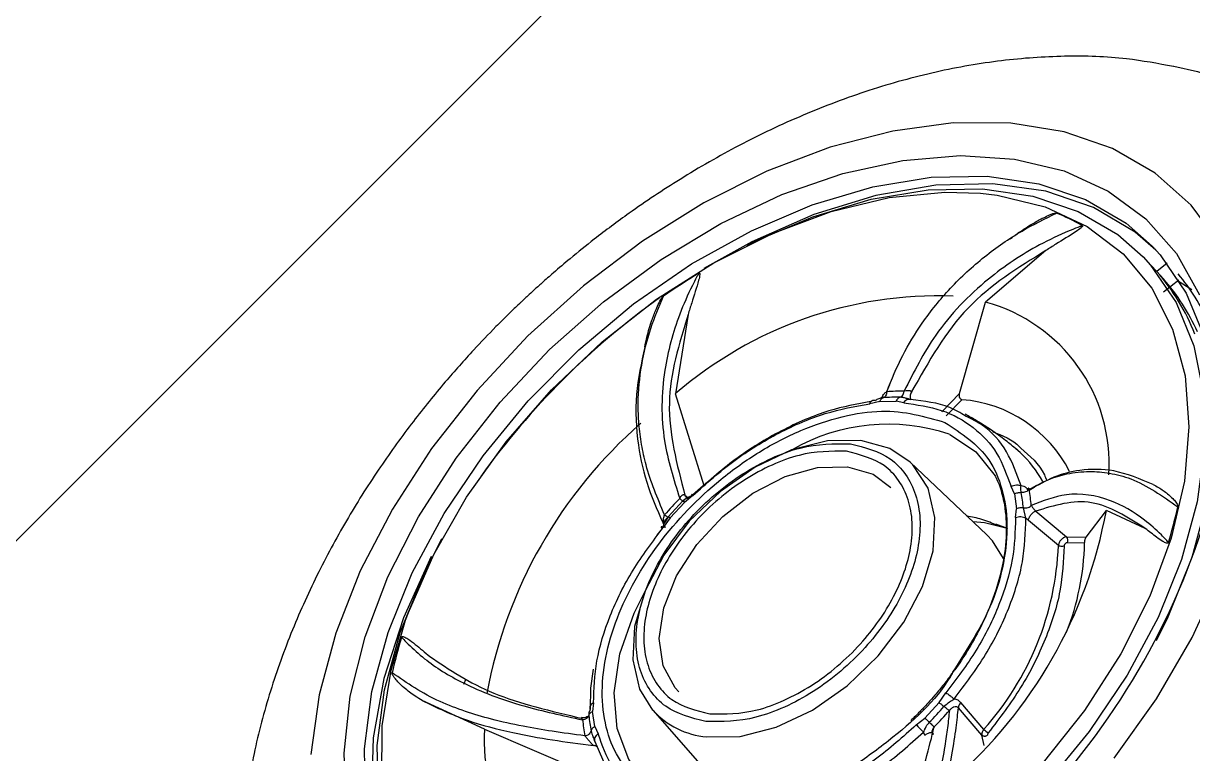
# Model space of a CAD drawing. Header units: inches. Extents: x 0 to 84, y -22 to 124.
# Drawn here: x 34.567 to 36.205, y 35.091 to 36.115 of the extents above; entities that cross this region are included whole.
import ezdxf

# ---------------------------------------------------------------- set-up
doc = ezdxf.new("R2010")
doc.units = ezdxf.units.IN
doc.header["$MEASUREMENT"] = 0
doc.layers.add('1', color=4, linetype='Continuous')
doc.layers.add('BDIM_CYAN', color=4, linetype='Continuous')

# ---------------------------------------------------------------- blocks, each defined once
blk = doc.blocks.new('2020 RELAY')
at = {"layer": '1', "color": 3, "linetype": 'Continuous', "lineweight": 25}
blk.add_line((32.5818, 32.9145), (37.7678, 38.1005), dxfattribs=at)
at = {"layer": 'BDIM_CYAN'}
for p, q in [((35.9997, 35.2961), (35.915, 35.2239)), ((36.147, 35.2758), (36.136, 35.2872)), ((36.1552, 35.2669), (36.147, 35.2758)), ((36.1695, 35.2783), (36.1552, 35.2669)), ((36.1644, 35.2567), (36.1552, 35.2669)), ((36.1859, 35.2549), (36.1644, 35.2378)), ((36.2041, 35.2412), (36.1843, 35.2537)), ((35.8789, 35.0957), (35.915, 35.2239)), ((35.4985, 35.2066), (35.481, 35.0956)), ((35.7806, 35.1079), (35.7766, 35.098)), ((35.5208, 34.9666), (35.481, 35.0956)), ((35.8539, 35.0703), (35.8789, 35.0957)), ((35.7672, 35.0847), (35.7529, 35.0814)), ((35.7672, 35.0847), (35.7902, 35.0853)), ((35.8007, 35.0827), (35.7902, 35.0853)), ((35.8065, 35.0879), (35.8056, 35.0885)), ((35.8821, 35.0872), (35.86, 35.0646)), ((35.9638, 35.0131), (35.9576, 35.0185)), ((35.9168, 34.8979), (35.8097, 34.9995)), ((35.208, 34.9796), (35.2082, 34.9794)), ((35.9557, 34.9552), (35.9509, 34.9656)), ((35.4913, 34.9452), (35.4707, 34.9229)), ((35.5052, 34.9529), (35.4932, 34.9433)), ((35.4941, 34.9533), (35.4998, 34.9485)), ((35.9557, 34.9552), (35.9587, 34.9342)), ((35.4732, 34.9217), (35.4932, 34.9433)), ((35.9573, 34.922), (35.9587, 34.9342)), ((35.9718, 34.9212), (35.9682, 34.9355)), ((35.9855, 34.931), (36.0288, 34.895)), ((36.056, 34.8943), (36.0845, 34.932)), ((36.1391, 34.9067), (36.0845, 34.932)), ((35.4732, 34.9217), (35.4636, 34.908)), ((35.9753, 34.918), (35.9718, 34.9212)), ((36.0174, 34.8829), (35.9753, 34.918)), ((35.4619, 34.9068), (35.4545, 34.8975)), ((36.0288, 34.895), (36.056, 34.8943)), ((36.0541, 34.8863), (36.03, 34.8868)), ((35.1396, 34.8662), (35.1387, 34.8672)), ((35.1337, 34.8575), (35.1351, 34.8572)), ((35.1358, 34.8617), (35.1368, 34.8606)), ((35.187, 34.6956), (35.1838, 34.6882)), ((35.2131, 34.6255), (35.126, 34.6655)), ((35.8502, 34.6626), (35.8597, 34.6764)), ((35.3661, 34.6624), (35.3647, 34.6502)), ((35.3677, 34.6292), (35.3647, 34.6502)), ((35.4489, 34.6521), (35.5463, 34.5412)), ((35.8502, 34.6626), (35.8302, 34.641)), ((35.91, 34.6172), (35.8772, 34.6555)), ((35.9129, 34.6252), (35.8808, 34.6626)), ((35.8182, 34.6314), (35.8302, 34.641)), ((35.2131, 34.6255), (35.3525, 34.5656)), ((35.3677, 34.6292), (35.3725, 34.6188)), ((35.8303, 34.6171), (35.8282, 34.6211)), ((35.9135, 34.6025), (35.91, 34.6172)), ((35.3663, 34.6119), (35.3672, 34.6113)), ((35.3678, 34.608), (35.3846, 34.5693))]:
    blk.add_line(p, q, dxfattribs=at)
at = {"layer": 'BDIM_CYAN', "flags": 128}
for points in [[(36.1791, 35.5548), (36.2123, 35.547), (36.2875, 35.5201)], [(36.0933, 35.4391), (36.0255, 35.4626), (35.9506, 35.4746), (35.87, 35.475), (35.7852, 35.4637), (35.6977, 35.441), (35.609, 35.4072), (35.5207, 35.3631), (35.4344, 35.3092), (35.3517, 35.2467), (35.274, 35.1766), (35.2027, 35.1002), (35.139, 35.0188), (35.0842, 34.9339), (35.0391, 34.8471), (35.0047, 34.7598), (34.9814, 34.6736), (34.9698, 34.59)], [(36.0954, 34.5847), (36.1548, 34.668), (36.2049, 34.7541), (36.2447, 34.8414)], [(36.2436, 35.3054), (36.2034, 35.3598), (36.153, 35.4047), (36.0933, 35.4391)], [(35.0195, 34.5163), (35.0164, 34.5918), (35.0252, 34.6718), (35.0459, 34.7547), (35.0779, 34.8391), (35.1207, 34.9231), (35.1734, 35.0052), (35.235, 35.0838), (35.3043, 35.1574), (35.3799, 35.2245), (35.4605, 35.2837), (35.5443, 35.3341), (35.6299, 35.3745), (35.7154, 35.4042), (35.7993, 35.4226), (35.88, 35.4294), (35.9558, 35.4244), (36.0252, 35.4077), (36.087, 35.3796), (36.1399, 35.3408), (36.1829, 35.2919), (36.2151, 35.2339)], [(35.1335, 34.3247), (35.1227, 34.3366), (35.0859, 34.3903), (35.0603, 34.4527), (35.0466, 34.5224), (35.045, 34.598), (35.0555, 34.678), (35.078, 34.7607), (35.1119, 34.8446), (35.1566, 34.9278), (35.2111, 35.0087), (35.2744, 35.0856), (35.3452, 35.1569), (35.422, 35.2213), (35.5033, 35.2774), (35.5874, 35.324), (35.6725, 35.3602), (35.7571, 35.3853), (35.8392, 35.3988), (35.9174, 35.4003), (35.9899, 35.3899), (36.0553, 35.3678)], [(36.1539, 35.2969), (36.1247, 35.3221), (36.0667, 35.3566), (35.9999, 35.3794), (35.9256, 35.3898), (35.8455, 35.3878), (35.7613, 35.3733), (35.6747, 35.3466), (35.5876, 35.3084), (35.5205, 35.271)], [(35.1027, 34.7783), (35.1065, 34.7889), (35.142, 34.8703), (35.188, 34.9505), (35.2435, 35.0281), (35.3073, 35.1012), (35.3781, 35.1683), (35.4543, 35.228), (35.5344, 35.2791), (35.6166, 35.3203), (35.6991, 35.351), (35.7803, 35.3703), (35.8584, 35.3779), (35.9083, 35.3764)], [(35.9083, 35.3764), (35.9317, 35.3737), (35.9986, 35.3576), (36.0578, 35.3301), (36.108, 35.2918), (36.148, 35.2434), (36.1771, 35.186), (36.1947, 35.1208), (36.2002, 35.0493), (36.1938, 34.9728), (36.1754, 34.8932), (36.1454, 34.8119), (36.1046, 34.7309), (36.0537, 34.6518), (35.9939, 34.5763)], [(35.5807, 35.3037), (35.5902, 35.3084), (35.673, 35.3436), (35.7551, 35.368), (35.835, 35.3811), (35.911, 35.3826), (35.9815, 35.3725), (36.0451, 35.351), (36.1005, 35.3185), (36.1359, 35.2874)], [(36.0553, 35.3678), (36.1123, 35.3344), (36.1489, 35.3022)], [(36.1489, 35.3022), (36.1597, 35.2904), (36.1965, 35.2366), (36.2221, 35.1743), (36.2358, 35.1046), (36.2374, 35.029), (36.2269, 34.949), (36.2044, 34.8662), (36.1705, 34.7824), (36.1541, 34.7493)], [(36.1359, 35.2874), (36.1465, 35.2757), (36.1823, 35.2234), (36.2072, 35.1628), (36.2205, 35.0951), (36.2221, 35.0216), (36.2118, 34.9438), (36.19, 34.8634), (36.157, 34.7819), (36.1136, 34.701), (36.0606, 34.6224)], [(35.8097, 34.9995), (35.7812, 35.0188), (35.7407, 35.0302), (35.6938, 35.0294), (35.6434, 35.0167), (35.5924, 34.9926), (35.5437, 34.9587), (35.5001, 34.9168), (35.4643, 34.8695), (35.4382, 34.8194), (35.4235, 34.7695), (35.4209, 34.7227), (35.4305, 34.6816), (35.4488, 34.6522)], [(35.8645, 35.0387), (35.9018, 35.0143), (35.9285, 34.9806)], [(35.4855, 34.6779), (35.4805, 34.6833), (35.4635, 34.7143), (35.458, 34.7526), (35.4645, 34.7957), (35.4824, 34.8405), (35.5105, 34.8842), (35.547, 34.9236), (35.5893, 34.9561), (35.6346, 34.9795), (35.6798, 34.9922), (35.7217, 34.9933)], [(35.5245, 34.6147), (35.5713, 34.6154), (35.6217, 34.6282), (35.6728, 34.6522), (35.7215, 34.6861), (35.765, 34.728), (35.8009, 34.7753), (35.8269, 34.8254), (35.8417, 34.8753), (35.8443, 34.9222), (35.8346, 34.9632), (35.8132, 34.9961), (35.8097, 34.9995)], [(35.7217, 34.9933), (35.7576, 34.9827), (35.7826, 34.9639)], [(35.9457, 34.9067), (35.9138, 34.9144), (35.8978, 34.916)], [(35.9293, 34.9133), (35.9416, 34.9085), (35.946, 34.9063)], [(35.9406, 34.8647), (35.9249, 34.8894), (35.9168, 34.8979)], [(35.1492, 34.3368), (35.1385, 34.3485), (35.1027, 34.4008), (35.0778, 34.4614), (35.0645, 34.5291), (35.063, 34.6026), (35.0732, 34.6804), (35.095, 34.7609), (35.128, 34.8424), (35.1536, 34.8925)], [(35.1387, 34.8672), (35.0996, 34.7815), (35.0723, 34.6963), (35.0574, 34.6133), (35.0551, 34.5344), (35.0654, 34.4611), (35.0883, 34.3952), (35.1232, 34.3379), (35.1387, 34.3194)], [(35.4638, 34.5324), (35.4425, 34.5484), (35.4152, 34.583), (35.3992, 34.6263), (35.395, 34.6764), (35.403, 34.7311), (35.4228, 34.788), (35.4377, 34.818)], [(35.239, 34.2963), (35.1842, 34.3293), (35.139, 34.3728), (35.1043, 34.4258), (35.0809, 34.4872), (35.0694, 34.5558), (35.0698, 34.63), (35.0823, 34.7083), (35.1027, 34.7783)], [(35.3653, 34.7095), (35.3619, 34.6831), (35.3612, 34.6531)], [(36.0606, 34.6224), (35.999, 34.5476), (35.9302, 34.4782), (35.8556, 34.4157), (35.7766, 34.3612), (35.6948, 34.3158), (35.612, 34.2806), (35.5299, 34.2562), (35.45, 34.2431), (35.374, 34.2416), (35.3035, 34.2517), (35.24, 34.2733), (35.1846, 34.3057), (35.1492, 34.3368)]]:
    blk.add_lwpolyline(points, dxfattribs=at)
at = {"layer": 'BDIM_CYAN'}
for centre, radius, start, end in [((35.8986, 35.0652), 0.3063, 60.2185, 67.7536), ((36.0105, 34.4434), 0.9597, 121.1836, 124.7016), ((35.9322, 35.0711), 0.2967, 21.362, 41.2857), ((35.9432, 35.0622), 0.2945, 24.0334, 41.3274), ((35.952, 35.0691), 0.3036, 24.4879, 39.8144), ((36.0888, 34.3488), 1.0834, 125.5753, 144.3894), ((35.8491, 34.6698), 0.5629, 87.9042, 130.8459), ((35.8538, 34.9973), 0.2347, 356.2621, 74.8826), ((35.7959, 34.8251), 0.2739, 88.9185, 94.0167), ((35.8212, 35.0919), 0.0116, 144.8739, 198.9453), ((35.7905, 34.8253), 0.2653, 88.9186, 94.0167), ((35.8678, 34.9021), 0.1856, 27.0552, 85.5897), ((35.8674, 34.5554), 0.6618, 131.1032, 169.5439), ((35.7785, 34.7837), 0.2691, 71.3743, 119.8943), ((35.8581, 34.8986), 0.1558, 28.2981, 47.299), ((35.7648, 34.9199), 0.2154, 5.0866, 11.0712), ((35.8976, 34.5469), 0.5747, 135.6416, 138.7518), ((35.7604, 34.917), 0.2086, 5.0866, 11.0712), ((35.4337, 35.0521), 0.6618, 311.1032, 349.5439), ((35.5616, 35.0767), 0.6386, 342.7372, 347.3536), ((35.2418, 35.2267), 1.0282, 287.0373, 342.8287), ((36.0224, 34.8899), 0.00815, 337.3517, 38.2663), ((35.607, 34.8994), 0.4107, 318.1345, 357.7104), ((35.6872, 34.8956), 0.367, 338.5548, 358.5454), ((35.7069, 34.5646), 0.6386, 162.7372, 167.3536), ((35.5339, 34.7286), 0.1143, 221.8994, 265.2912), ((35.4385, 35.0242), 0.5566, 315.6415, 318.7518), ((35.4324, 35.0306), 0.5748, 315.6417, 318.7517), ((35.5652, 34.6575), 0.2154, 185.0867, 191.0712), ((35.5672, 34.6629), 0.2086, 185.0866, 191.0712), ((35.4472, 34.6101), 0.2346, 176.2329, 251.217), ((35.9385, 34.651), 0.0364, 225.1566, 237.6581)]:
    blk.add_arc(centre, radius, start, end, dxfattribs=at)
for points, knots in [([(36.1784, 35.5541), (36.1568, 35.5581), (36.1077, 35.5674), (36.0269, 35.5698), (35.9372, 35.5637), (35.8454, 35.5477), (35.7521, 35.522), (35.6597, 35.4873), (35.5711, 35.4453), (35.4898, 35.3987), (35.4224, 35.3539), (35.3715, 35.3159), (35.3363, 35.2876), (35.3119, 35.2669), (35.295, 35.252), (35.2831, 35.2412), (35.2747, 35.2335), (35.2689, 35.2281), (35.2648, 35.2242), (35.2603, 35.2199), (35.2571, 35.2169), (35.2549, 35.2148)], [0, 0, 0, 0, 0.074244, 0.167929, 0.259973, 0.35451, 0.450839, 0.546212, 0.64031, 0.729298, 0.808383, 0.864437, 0.904119, 0.932193, 0.95205, 0.966094, 0.976024, 0.983046, 0.988012, 0.991523, 1, 1, 1, 1]), ([(35.7767, 35.0984), (35.7837, 35.1155), (35.7975, 35.1489), (35.8275, 35.1979), (35.8654, 35.2451), (35.9128, 35.2884), (35.9632, 35.3234), (35.9983, 35.3406), (36.0145, 35.3486)], [0, 0, 0, 0, 0.154219, 0.301464, 0.47799, 0.661716, 0.843633, 1, 1, 1, 1]), ([(35.9497, 35.3124), (35.9536, 35.3154), (35.9644, 35.3235), (35.98, 35.3334), (35.9947, 35.3415), (36.0049, 35.346), (36.0114, 35.349), (36.0142, 35.3487), (36.0145, 35.3486)], [0, 0, 0, 0, 0.191782, 0.518998, 0.728969, 0.85611, 0.98384, 1, 1, 1, 1]), ([(36.0507, 35.331), (36.0499, 35.3307), (36.0479, 35.3299), (36.0417, 35.3275), (36.0223, 35.3197), (35.9787, 35.2991), (35.9123, 35.2549), (35.845, 35.1855), (35.8147, 35.126), (35.801, 35.099)], [0, 0, 0, 0, 0.007324, 0.019564, 0.058649, 0.192116, 0.441769, 0.746986, 1, 1, 1, 1]), ([(36.0507, 35.331), (36.0508, 35.3309), (36.0509, 35.3308), (36.051, 35.3306), (36.051, 35.3303), (36.0509, 35.3299), (36.0503, 35.3291), (36.0474, 35.3264), (36.035, 35.3181), (36.0183, 35.308), (36.0044, 35.2991), (35.9997, 35.2961)], [0, 0, 0, 0, 0.005486, 0.011027, 0.016042, 0.021524, 0.030897, 0.060168, 0.194769, 0.728714, 1, 1, 1, 1]), ([(35.9997, 35.2961), (35.9608, 35.2721), (35.8822, 35.2236), (35.8354, 35.1405), (35.8117, 35.0985)], [0, 0, 0, 0, 0.494868, 1, 1, 1, 1]), ([(35.5135, 35.2644), (35.5132, 35.2637), (35.5121, 35.2618), (35.509, 35.2561), (35.4996, 35.2379), (35.4808, 35.1954), (35.4614, 35.1229), (35.4597, 35.0348), (35.4783, 34.9756), (35.4867, 34.9487)], [0, 0, 0, 0, 0.007325, 0.019566, 0.05865, 0.192116, 0.441769, 0.746986, 1, 1, 1, 1]), ([(35.5135, 35.2644), (35.5137, 35.2645), (35.5139, 35.2646), (35.5142, 35.2647), (35.5144, 35.2646), (35.5147, 35.2644), (35.5149, 35.2637), (35.5148, 35.2605), (35.5112, 35.2468), (35.5051, 35.2282), (35.5001, 35.212), (35.4985, 35.2066)], [0, 0, 0, 0, 0.005501, 0.011055, 0.016084, 0.02158, 0.030977, 0.060324, 0.195274, 0.730604, 1, 1, 1, 1]), ([(35.4655, 34.9258), (35.4557, 34.949), (35.442, 34.9815), (35.4329, 35.0244), (35.4292, 35.0532), (35.4278, 35.0904), (35.4321, 35.1354), (35.4444, 35.1859), (35.4578, 35.2174), (35.4641, 35.2324)], [0, 0, 0, 0, 0.229238, 0.322198, 0.414546, 0.50635, 0.67863, 0.847274, 1, 1, 1, 1]), ([(35.4378, 35.161), (35.4387, 35.1657), (35.4414, 35.1783), (35.4467, 35.1959), (35.4526, 35.2119), (35.4578, 35.2227), (35.4609, 35.2294), (35.4638, 35.2321), (35.4641, 35.2324)], [0, 0, 0, 0, 0.191797, 0.519052, 0.729035, 0.856173, 0.983899, 1, 1, 1, 1]), ([(35.2549, 35.2148), (35.2524, 35.2124), (35.2438, 35.204), (35.2246, 35.185), (35.1945, 35.1535), (35.1554, 35.1095), (35.1113, 35.055), (35.0655, 34.9917), (35.0209, 34.9213), (34.9794, 34.845), (34.9425, 34.7637), (34.9118, 34.6785), (34.8885, 34.5898), (34.8739, 34.4993), (34.8696, 34.41), (34.8735, 34.3441), (34.8794, 34.3089), (34.8809, 34.3004)], [0, 0, 0, 0, 0.0094021, 0.0326056, 0.0736002, 0.1281376, 0.1931384, 0.2655704, 0.3433789, 0.4251066, 0.5102659, 0.5990177, 0.6893933, 0.7836209, 0.8800377, 0.9711656, 1, 1, 1, 1]), ([(35.4985, 35.2066), (35.4858, 35.1653), (35.4601, 35.082), (35.4827, 34.9965), (35.4941, 34.9533)], [0, 0, 0, 0, 0.495173, 1, 1, 1, 1]), ([(35.4378, 35.161), (35.433, 35.1389), (35.4232, 35.0936), (35.4264, 35.0271), (35.4407, 34.9645), (35.4579, 34.9267), (35.4663, 34.9081)], [0, 0, 0, 0, 0.262316, 0.539411, 0.773759, 1, 1, 1, 1]), ([(35.7714, 35.0928), (35.7708, 35.0917), (35.77, 35.0901), (35.7685, 35.0892), (35.7683, 35.0893), (35.7682, 35.0894)], [0, 0, 0, 0, 0.478086, 0.736659, 1, 1, 1, 1]), ([(35.7715, 35.093), (35.7715, 35.093), (35.7716, 35.0941), (35.7733, 35.0961), (35.7756, 35.0976), (35.7767, 35.0984)], [0, 0, 0, 0, 0.027901, 0.517854, 1, 1, 1, 1]), ([(35.801, 35.099), (35.8019, 35.0994), (35.8036, 35.1), (35.8063, 35.1003), (35.8083, 35.1001), (35.8096, 35.0998), (35.8108, 35.0993), (35.8114, 35.0988), (35.8117, 35.0985)], [0, 0, 0, 0, 0.27767, 0.532627, 0.651875, 0.767289, 0.882123, 1, 1, 1, 1]), ([(35.8821, 35.0872), (35.8817, 35.0872), (35.881, 35.0874), (35.8801, 35.0881), (35.8794, 35.0892), (35.8788, 35.0907), (35.8785, 35.0929), (35.8787, 35.0946), (35.8789, 35.0957)], [0, 0, 0, 0, 0.127615, 0.255978, 0.374291, 0.494236, 0.689367, 1, 1, 1, 1]), ([(35.7545, 35.0845), (35.735, 35.081), (35.694, 35.0736), (35.629, 35.0452), (35.5635, 35.0056), (35.5244, 34.9707), (35.5048, 34.9532)], [0, 0, 0, 0, 0.2318259, 0.487884, 0.7439421, 1, 1, 1, 1]), ([(35.5052, 34.9529), (35.5239, 34.9696), (35.5617, 35.0034), (35.6254, 35.0421), (35.6906, 35.0703), (35.7323, 35.0777), (35.7529, 35.0814)], [0, 0, 0, 0, 0.247011, 0.5, 0.752989, 1, 1, 1, 1]), ([(35.7719, 35.0899), (35.7698, 35.0895), (35.7653, 35.0886), (35.7622, 35.0868), (35.7607, 35.0859)], [0, 0, 0, 0, 0.490746, 1, 1, 1, 1]), ([(35.8101, 35.0873), (35.8081, 35.0879), (35.8046, 35.0889), (35.7996, 35.0902), (35.7969, 35.0904), (35.7955, 35.0905)], [0, 0, 0, 0, 0.40286, 0.687897, 1, 1, 1, 1]), ([(35.8007, 35.0827), (35.8188, 35.0802), (35.8555, 35.0749), (35.8995, 35.0499), (35.9336, 35.014), (35.9452, 34.9816), (35.9509, 34.9656)], [0, 0, 0, 0, 0.2470115, 0.5, 0.7529885, 1, 1, 1, 1]), ([(35.8872, 35.0641), (35.8801, 35.0685), (35.8582, 35.0819), (35.8294, 35.0851), (35.8101, 35.0873)], [0, 0, 0, 0, 0.328613, 1, 1, 1, 1]), ([(35.4651, 34.5289), (35.442, 34.5441), (35.4065, 34.5675), (35.3835, 34.6219), (35.3762, 34.6707), (35.3812, 34.7249), (35.4023, 34.7974), (35.4525, 34.8871), (35.5279, 34.9655), (35.5983, 35.0156), (35.6563, 35.0457), (35.7144, 35.0648), (35.7865, 35.0761), (35.83, 35.0636), (35.8583, 35.0554)], [0, 0, 0, 0, 0.119728, 0.18418, 0.25, 0.31582, 0.380272, 0.5, 0.619728, 0.68418, 0.75, 0.81582, 0.880272, 1, 1, 1, 1]), ([(35.9589, 35.0174), (35.9538, 35.0216), (35.9362, 35.0359), (35.9119, 35.0528), (35.8922, 35.0637), (35.8869, 35.0667)], [0, 0, 0, 0, 0.232225, 0.793032, 1, 1, 1, 1]), ([(35.9653, 34.9663), (35.9592, 34.9829), (35.947, 35.016), (35.9189, 35.0487), (35.8952, 35.0602), (35.8872, 35.0641)], [0, 0, 0, 0, 0.39832, 0.79664, 1, 1, 1, 1]), ([(35.8583, 35.0554), (35.8814, 35.0402), (35.9169, 35.0169), (35.9399, 34.9625), (35.9473, 34.9137), (35.9421, 34.8595), (35.9224, 34.7886), (35.8898, 34.7376), (35.8691, 34.7051)], [0, 0, 0, 0, 0.242609, 0.37321, 0.506583, 0.639955, 0.770556, 1, 1, 1, 1]), ([(35.9248, 35.0425), (35.939, 35.0371), (35.954, 35.0313), (35.9639, 35.0199), (35.9645, 35.0193)], [0, 0, 0, 0, 0.942773, 1, 1, 1, 1]), ([(35.5232, 34.6361), (35.503, 34.6413), (35.472, 34.6494), (35.4447, 34.6785), (35.4304, 34.7069), (35.4244, 34.7408), (35.4273, 34.7887), (35.4492, 34.8521), (35.492, 34.913), (35.5363, 34.9558), (35.5748, 34.9843), (35.6152, 35.0061), (35.6677, 35.0255), (35.7029, 35.0255), (35.7258, 35.0255)], [0, 0, 0, 0, 0.119728, 0.18418, 0.25, 0.31582, 0.380272, 0.5, 0.619728, 0.68418, 0.75, 0.81582, 0.880272, 1, 1, 1, 1]), ([(35.7203, 35.0149), (35.6986, 35.0149), (35.6654, 35.0149), (35.6157, 34.9965), (35.5775, 34.9759), (35.5411, 34.949), (35.4993, 34.9085), (35.4588, 34.8509), (35.4381, 34.791), (35.4353, 34.7457), (35.441, 34.7137), (35.4546, 34.6868), (35.4803, 34.6593), (35.5096, 34.6517), (35.5287, 34.6467)], [0, 0, 0, 0, 0.119728, 0.18418, 0.25, 0.31582, 0.380272, 0.5, 0.619728, 0.68418, 0.75, 0.81582, 0.880272, 1, 1, 1, 1]), ([(35.7258, 35.0255), (35.746, 35.0203), (35.777, 35.0123), (35.8043, 34.9831), (35.8186, 34.9547), (35.8246, 34.9208), (35.8217, 34.8729), (35.7998, 34.8095), (35.757, 34.7486), (35.7127, 34.7058), (35.6742, 34.6773), (35.6338, 34.6555), (35.5813, 34.6361), (35.5461, 34.6361), (35.5232, 34.6361)], [0, 0, 0, 0, 0.119728, 0.18418, 0.25, 0.31582, 0.380272, 0.5, 0.619728, 0.68418, 0.75, 0.81582, 0.880272, 1, 1, 1, 1]), ([(35.5287, 34.6467), (35.5504, 34.6467), (35.5836, 34.6467), (35.6333, 34.6651), (35.6715, 34.6857), (35.7079, 34.7126), (35.7497, 34.7531), (35.7902, 34.8107), (35.8109, 34.8706), (35.8137, 34.9159), (35.808, 34.9479), (35.7945, 34.9748), (35.7687, 35.0024), (35.7394, 35.0099), (35.7203, 35.0149)], [0, 0, 0, 0, 0.119728, 0.18418, 0.25, 0.31582, 0.380272, 0.5, 0.619728, 0.68418, 0.75, 0.81582, 0.880272, 1, 1, 1, 1]), ([(35.9645, 35.0193), (35.9774, 35.0083), (35.9924, 34.9955), (35.9999, 34.9767), (36.001, 34.974)], [0, 0, 0, 0, 0.857991, 1, 1, 1, 1]), ([(35.9286, 34.9805), (35.9287, 34.9803), (35.9291, 34.9796), (35.9351, 34.9672), (35.9422, 34.9418), (35.9457, 34.9052), (35.9412, 34.8592), (35.9281, 34.8123), (35.9099, 34.7701), (35.8911, 34.7368), (35.8778, 34.7161), (35.8702, 34.7061), (35.8693, 34.7049)], [0, 0, 0, 0, 0.0237627, 0.1026676, 0.2083463, 0.3533722, 0.5034639, 0.6696393, 0.800117, 0.8999172, 0.9875106, 1, 1, 1, 1]), ([(35.9762, 34.9613), (35.985, 34.9662), (36.002, 34.9757), (36.0305, 34.9842), (36.0595, 34.9875), (36.0896, 34.9849), (36.1325, 34.9737), (36.1632, 34.9521), (36.1847, 34.9369)], [0, 0, 0, 0, 0.135552, 0.260798, 0.405842, 0.535564, 0.673856, 1, 1, 1, 1]), ([(36.1499, 34.9683), (36.1316, 34.976), (36.0982, 34.9903), (36.0504, 34.9901), (36.0106, 34.9802), (35.9886, 34.9674), (35.9777, 34.961)], [0, 0, 0, 0, 0.317509, 0.583481, 0.794833, 1, 1, 1, 1]), ([(35.9652, 34.9571), (35.9649, 34.9592), (35.9644, 34.9629), (35.965, 34.9653), (35.9653, 34.9663)], [0, 0, 0, 0, 0.571403, 1, 1, 1, 1]), ([(35.9731, 34.9632), (35.9717, 34.9641), (35.9688, 34.966), (35.9665, 34.9662), (35.9653, 34.9663)], [0, 0, 0, 0, 0.459354, 1, 1, 1, 1]), ([(35.9731, 34.9632), (35.9732, 34.9627), (35.9735, 34.9617), (35.9746, 34.9608), (35.976, 34.9605), (35.9772, 34.9608), (35.9777, 34.961)], [0, 0, 0, 0, 0.245337, 0.5, 0.754663, 1, 1, 1, 1]), ([(35.9777, 34.961), (35.9774, 34.9614), (35.9767, 34.9621), (35.9756, 34.9631), (35.9749, 34.9635), (35.9749, 34.9631), (35.9758, 34.9619), (35.9762, 34.9613)], [0, 0, 0, 0, 0.111469, 0.230184, 0.482261, 0.743373, 1, 1, 1, 1]), ([(36.1499, 34.9683), (36.1525, 34.9669), (36.1596, 34.9633), (36.169, 34.9567), (36.1769, 34.9496), (36.1813, 34.9445), (36.1836, 34.9411), (36.1845, 34.939), (36.1848, 34.9377), (36.1847, 34.9371), (36.1847, 34.9369)], [0, 0, 0, 0, 0.191797, 0.519572, 0.729704, 0.856737, 0.930022, 0.970712, 0.992634, 1, 1, 1, 1]), ([(35.4867, 34.9487), (35.4872, 34.9497), (35.4882, 34.9516), (35.4899, 34.9533), (35.4913, 34.954), (35.4924, 34.9542), (35.4933, 34.954), (35.4939, 34.9535), (35.4941, 34.9533)], [0, 0, 0, 0, 0.277558, 0.532524, 0.651825, 0.767232, 0.882131, 1, 1, 1, 1]), ([(35.4911, 34.945), (35.4911, 34.9449), (35.4911, 34.9448), (35.4901, 34.9456), (35.4886, 34.9469), (35.4873, 34.9482), (35.4867, 34.9487)], [0, 0, 0, 0, 0.266689, 0.531115, 0.778754, 1, 1, 1, 1]), ([(35.5048, 34.9532), (35.5038, 34.9527), (35.5023, 34.9519), (35.5, 34.951), (35.4975, 34.9498), (35.4943, 34.9479), (35.4921, 34.9459), (35.4911, 34.945)], [0, 0, 0, 0, 0.224307, 0.303573, 0.473827, 0.745729, 1, 1, 1, 1]), ([(35.4911, 34.9448), (35.4919, 34.9457), (35.4935, 34.9473), (35.4953, 34.9489), (35.4965, 34.9497), (35.4973, 34.9492), (35.4977, 34.9491)], [0, 0, 0, 0, 0.320589, 0.589954, 0.808478, 1, 1, 1, 1]), ([(35.4912, 34.945), (35.4913, 34.945), (35.4915, 34.9449), (35.4922, 34.9443), (35.4929, 34.9437), (35.4932, 34.9433)], [0, 0, 0, 0, 0.288757, 0.653014, 1, 1, 1, 1]), ([(35.4998, 34.9485), (35.4998, 34.9485), (35.499, 34.9485), (35.4977, 34.949), (35.496, 34.9501), (35.4948, 34.9515), (35.4943, 34.9527), (35.4941, 34.9533)], [0, 0, 0, 0, 0.003449, 0.274311, 0.53516, 0.778573, 1, 1, 1, 1]), ([(36.1714, 34.8872), (36.171, 34.8876), (36.1699, 34.8888), (36.1667, 34.8924), (36.1562, 34.9032), (36.1313, 34.9253), (36.0873, 34.9505), (36.0311, 34.9593), (35.9955, 34.9453), (35.9793, 34.939)], [0, 0, 0, 0, 0.007325, 0.019566, 0.058651, 0.192116, 0.441769, 0.746986, 1, 1, 1, 1]), ([(36.1391, 34.9067), (36.1141, 34.9227), (36.0636, 34.9549), (36.0117, 34.939), (35.9855, 34.931)], [0, 0, 0, 0, 0.495173, 1, 1, 1, 1]), ([(35.9682, 34.9355), (35.9693, 34.9354), (35.9716, 34.9353), (35.9749, 34.936), (35.9776, 34.9373), (35.9788, 34.9385), (35.9793, 34.939)], [0, 0, 0, 0, 0.266689, 0.531115, 0.778754, 1, 1, 1, 1]), ([(35.9753, 34.918), (35.9754, 34.9186), (35.9755, 34.9197), (35.9762, 34.9217), (35.9773, 34.9238), (35.9788, 34.926), (35.9806, 34.9279), (35.9824, 34.9295), (35.984, 34.9305), (35.985, 34.9308), (35.9855, 34.931)], [0, 0, 0, 0, 0.11221, 0.235183, 0.36644, 0.502102, 0.63743, 0.767756, 0.889371, 1, 1, 1, 1]), ([(35.9793, 34.939), (35.9797, 34.9384), (35.9803, 34.9373), (35.9816, 34.9355), (35.9828, 34.9339), (35.9837, 34.9328), (35.9847, 34.9318), (35.9852, 34.9313), (35.9855, 34.931)], [0, 0, 0, 0, 0.277554, 0.532524, 0.651828, 0.767234, 0.882133, 1, 1, 1, 1]), ([(35.4706, 34.9228), (35.4686, 34.9199), (35.4652, 34.9148), (35.4629, 34.9092), (35.4619, 34.9068)], [0, 0, 0, 0, 0.571404, 1, 1, 1, 1]), ([(35.4663, 34.9081), (35.4659, 34.9085), (35.4652, 34.9095), (35.4642, 34.9121), (35.4637, 34.916), (35.464, 34.9211), (35.465, 34.9243), (35.4655, 34.9258)], [0, 0, 0, 0, 0.111469, 0.230184, 0.482262, 0.743373, 1, 1, 1, 1]), ([(35.4643, 34.9125), (35.4644, 34.9132), (35.4647, 34.9146), (35.4659, 34.9172), (35.4677, 34.92), (35.4694, 34.9218), (35.4703, 34.9227)], [0, 0, 0, 0, 0.233809, 0.481596, 0.738225, 1, 1, 1, 1]), ([(35.9573, 34.922), (35.9567, 34.9027), (35.9555, 34.8637), (35.9359, 34.8), (35.9047, 34.7359), (35.8746, 34.6961), (35.8597, 34.6764)], [0, 0, 0, 0, 0.247011, 0.5, 0.752989, 1, 1, 1, 1]), ([(35.8711, 34.6676), (35.8866, 34.6882), (35.9177, 34.7293), (35.9496, 34.7952), (35.9699, 34.8608), (35.9712, 34.9011), (35.9718, 34.9212)], [0, 0, 0, 0, 0.25, 0.5, 0.75, 1, 1, 1, 1]), ([(35.9318, 34.9108), (35.9247, 34.9139), (35.9108, 34.92), (35.8958, 34.9229), (35.8886, 34.9242)], [0, 0, 0, 0, 0.514756, 1, 1, 1, 1]), ([(35.3661, 34.6624), (35.3667, 34.6817), (35.3679, 34.7207), (35.3875, 34.7844), (35.4187, 34.8484), (35.4488, 34.8883), (35.4636, 34.908)], [0, 0, 0, 0, 0.247012, 0.5, 0.752988, 1, 1, 1, 1]), ([(36.0288, 34.895), (36.028, 34.8949), (36.0265, 34.8946), (36.0243, 34.8935), (36.0225, 34.8922), (36.0208, 34.8906), (36.0194, 34.8888), (36.0183, 34.8868), (36.0176, 34.8848), (36.0175, 34.8836), (36.0174, 34.8829)], [0, 0, 0, 0, 0.156145, 0.293104, 0.410773, 0.509038, 0.632745, 0.755839, 0.878269, 1, 1, 1, 1]), ([(36.1714, 34.8872), (36.1714, 34.8871), (36.1713, 34.8869), (36.1711, 34.8866), (36.1709, 34.8863), (36.1705, 34.8861), (36.1697, 34.886), (36.1671, 34.8864), (36.1589, 34.8911), (36.1495, 34.8986), (36.1417, 34.9046), (36.1391, 34.9067)], [0, 0, 0, 0, 0.005501, 0.011055, 0.016084, 0.02158, 0.030977, 0.060324, 0.195274, 0.730604, 1, 1, 1, 1]), ([(36.0253, 34.8821), (36.0243, 34.8614), (36.0224, 34.8196), (36.0008, 34.7517), (35.9672, 34.6836), (35.935, 34.6412), (35.9191, 34.6203)], [0, 0, 0, 0, 0.247096, 0.5, 0.752904, 1, 1, 1, 1]), ([(36.03, 34.8868), (36.0297, 34.8868), (36.0292, 34.8867), (36.0283, 34.8864), (36.0275, 34.8859), (36.0267, 34.8852), (36.026, 34.8844), (36.0256, 34.8836), (36.0253, 34.8828), (36.0253, 34.8823), (36.0253, 34.8821)], [0, 0, 0, 0, 0.121775, 0.245594, 0.376257, 0.509474, 0.637578, 0.768745, 0.883898, 1, 1, 1, 1]), ([(36.0541, 34.8863), (36.0541, 34.8867), (36.0541, 34.8874), (36.0542, 34.8888), (36.0545, 34.8901), (36.0548, 34.8915), (36.0553, 34.8932), (36.0557, 34.8939), (36.056, 34.8943)], [0, 0, 0, 0, 0.127623, 0.255995, 0.374285, 0.494117, 0.688937, 1, 1, 1, 1]), ([(35.0971, 34.7541), (35.0971, 34.7542), (35.0972, 34.7544), (35.0974, 34.7547), (35.0977, 34.755), (35.0981, 34.7551), (35.099, 34.7552), (35.1019, 34.7545), (35.1113, 34.7485), (35.1229, 34.7388), (35.133, 34.7303), (35.1364, 34.7274)], [0, 0, 0, 0, 0.0055006, 0.0110552, 0.016084, 0.0215799, 0.030977, 0.0603237, 0.1952739, 0.7306037, 1, 1, 1, 1]), ([(35.0971, 34.7541), (35.0975, 34.7537), (35.0984, 34.7527), (35.1013, 34.7495), (35.104, 34.7468), (35.1061, 34.7447)], [0, 0, 0, 0, 0.124891, 0.333599, 1, 1, 1, 1]), ([(35.1061, 34.7447), (35.1136, 34.7378), (35.135, 34.7179), (35.1855, 34.6866), (35.2605, 34.658), (35.3226, 34.6445), (35.3507, 34.6384)], [0, 0, 0, 0, 0.141781, 0.406989, 0.731223, 1, 1, 1, 1]), ([(35.1364, 34.7274), (35.1639, 34.7089), (35.2192, 34.6715), (35.3063, 34.6509), (35.3503, 34.6405)], [0, 0, 0, 0, 0.495173, 1, 1, 1, 1]), ([(35.126, 34.6655), (35.1227, 34.6675), (35.1136, 34.6731), (35.1022, 34.6818), (35.0929, 34.6905), (35.0878, 34.6963), (35.0852, 34.7), (35.0841, 34.7023), (35.0837, 34.7036), (35.0838, 34.7043), (35.0838, 34.7044)], [0, 0, 0, 0, 0.191793, 0.51957, 0.729701, 0.856735, 0.930021, 0.970711, 0.992633, 1, 1, 1, 1]), ([(35.3539, 34.6162), (35.3384, 34.6182), (35.3086, 34.6221), (35.2647, 34.6297), (35.2239, 34.6387), (35.1852, 34.6503), (35.1341, 34.6697), (35.1046, 34.6901), (35.0838, 34.7044)], [0, 0, 0, 0, 0.134858, 0.259599, 0.404069, 0.533562, 0.672142, 1, 1, 1, 1]), ([(35.8691, 34.7051), (35.868, 34.7032), (35.8479, 34.6668), (35.7943, 34.6192), (35.7253, 34.5687), (35.667, 34.5387), (35.609, 34.5195), (35.5369, 34.5083), (35.4934, 34.5208), (35.4651, 34.5289)], [0, 0, 0, 0, 0.012827, 0.249213, 0.376463, 0.506414, 0.636364, 0.763615, 1, 1, 1, 1]), ([(35.8693, 34.7049), (35.8651, 34.6992), (35.8572, 34.6884), (35.8455, 34.6743), (35.8358, 34.6634), (35.8287, 34.6557), (35.8207, 34.6473), (35.8148, 34.6416), (35.8106, 34.6375)], [0, 0, 0, 0, 0.239015, 0.456037, 0.613281, 0.725816, 0.805867, 1, 1, 1, 1]), ([(35.126, 34.6655), (35.1462, 34.6557), (35.1833, 34.6378), (35.2474, 34.6211), (35.3073, 34.6101), (35.3464, 34.605), (35.3657, 34.6025)], [0, 0, 0, 0, 0.318533, 0.584798, 0.795469, 1, 1, 1, 1]), ([(35.857, 34.6572), (35.8595, 34.6595), (35.8639, 34.6636), (35.8689, 34.6664), (35.8711, 34.6676)], [0, 0, 0, 0, 0.571399, 1, 1, 1, 1]), ([(35.8808, 34.6626), (35.8795, 34.6638), (35.8768, 34.6665), (35.8731, 34.6672), (35.8711, 34.6676)], [0, 0, 0, 0, 0.459375, 1, 1, 1, 1]), ([(35.3612, 34.6531), (35.3611, 34.6525), (35.3609, 34.6519), (35.3605, 34.6512), (35.3602, 34.6506), (35.3594, 34.6489), (35.3594, 34.6463), (35.3594, 34.6444)], [0, 0, 0, 0, 0.22908, 0.257055, 0.306679, 0.485356, 1, 1, 1, 1]), ([(35.8645, 34.6516), (35.8638, 34.644), (35.8623, 34.6297), (35.8581, 34.6002), (35.8521, 34.5683), (35.8436, 34.532), (35.8334, 34.4952), (35.8204, 34.4536), (35.8099, 34.4241), (35.8044, 34.4089)], [0, 0, 0, 0, 0.154271, 0.288952, 0.454424, 0.575072, 0.714225, 0.852753, 1, 1, 1, 1]), ([(35.8381, 34.4727), (35.8447, 34.4947), (35.8575, 34.5374), (35.8684, 34.5889), (35.8744, 34.6288), (35.8763, 34.6467), (35.8772, 34.6555)], [0, 0, 0, 0, 0.280747, 0.545552, 0.776817, 1, 1, 1, 1]), ([(35.8772, 34.6555), (35.8768, 34.6558), (35.8759, 34.6565), (35.8738, 34.6571), (35.8709, 34.6567), (35.8674, 34.6549), (35.8655, 34.6527), (35.8645, 34.6516)], [0, 0, 0, 0, 0.111467, 0.230181, 0.482258, 0.743371, 1, 1, 1, 1]), ([(35.8808, 34.6626), (35.8802, 34.662), (35.879, 34.6607), (35.8778, 34.6588), (35.8771, 34.6569), (35.8771, 34.6559), (35.8772, 34.6555)], [0, 0, 0, 0, 0.245337, 0.5, 0.754663, 1, 1, 1, 1]), ([(35.3594, 34.6445), (35.359, 34.6441), (35.3583, 34.6434), (35.3553, 34.6418), (35.3519, 34.6411), (35.3498, 34.6415), (35.3489, 34.6417)], [0, 0, 0, 0, 0.283608, 0.547917, 0.787658, 1, 1, 1, 1]), ([(35.3507, 34.6384), (35.3503, 34.6391), (35.3494, 34.6405), (35.3489, 34.6415), (35.3489, 34.6417), (35.3492, 34.6416), (35.3496, 34.6412), (35.3501, 34.6407), (35.3503, 34.6405)], [0, 0, 0, 0, 0.277554, 0.532524, 0.651828, 0.767234, 0.882133, 1, 1, 1, 1]), ([(35.3594, 34.6444), (35.3591, 34.6437), (35.3585, 34.6421), (35.3563, 34.6403), (35.3536, 34.639), (35.3516, 34.6386), (35.3507, 34.6384)], [0, 0, 0, 0, 0.266689, 0.531115, 0.778754, 1, 1, 1, 1]), ([(35.8282, 34.6211), (35.8288, 34.6222), (35.8295, 34.6237), (35.8305, 34.626), (35.8317, 34.6285), (35.8336, 34.6318), (35.8356, 34.634), (35.8365, 34.635)], [0, 0, 0, 0, 0.224307, 0.303573, 0.473827, 0.745729, 1, 1, 1, 1]), ([(35.8365, 34.635), (35.8359, 34.6356), (35.8347, 34.6368), (35.8329, 34.6385), (35.8314, 34.6399), (35.8306, 34.6406), (35.8302, 34.641)], [0, 0, 0, 0, 0.257259, 0.51339, 0.762603, 1, 1, 1, 1]), ([(35.8365, 34.635), (35.8373, 34.6342), (35.8389, 34.6327), (35.841, 34.6307), (35.8426, 34.6293), (35.8431, 34.6289), (35.8433, 34.6287)], [0, 0, 0, 0, 0.266689, 0.531115, 0.778754, 1, 1, 1, 1]), ([(35.3657, 34.6025), (35.3653, 34.603), (35.3644, 34.6038), (35.3624, 34.6061), (35.3597, 34.6092), (35.3565, 34.613), (35.3547, 34.6151), (35.3539, 34.6162)], [0, 0, 0, 0, 0.111469, 0.230184, 0.482261, 0.743373, 1, 1, 1, 1]), ([(35.3625, 34.6229), (35.3633, 34.6202), (35.3647, 34.6156), (35.3668, 34.6103), (35.3678, 34.608)], [0, 0, 0, 0, 0.5714031, 1, 1, 1, 1]), ([(35.5227, 34.5016), (35.5046, 34.5042), (35.4679, 34.5094), (35.4238, 34.5345), (35.3898, 34.5704), (35.3782, 34.6028), (35.3725, 34.6188)], [0, 0, 0, 0, 0.247011, 0.5, 0.752989, 1, 1, 1, 1]), ([(35.8182, 34.6314), (35.7995, 34.6147), (35.7617, 34.5809), (35.698, 34.5423), (35.6328, 34.5141), (35.5911, 34.5067), (35.5705, 34.503)], [0, 0, 0, 0, 0.247011, 0.5, 0.752989, 1, 1, 1, 1]), ([(35.5723, 34.4885), (35.5939, 34.4923), (35.637, 34.5), (35.704, 34.5291), (35.7695, 34.5688), (35.8086, 34.6037), (35.8282, 34.6211)], [0, 0, 0, 0, 0.25, 0.5, 0.75, 1, 1, 1, 1]), ([(35.755, 34.3769), (35.7553, 34.3777), (35.7563, 34.3797), (35.759, 34.3858), (35.7675, 34.4049), (35.7858, 34.4479), (35.8113, 34.5141), (35.832, 34.5825), (35.8398, 34.6143), (35.8433, 34.6287)], [0, 0, 0, 0, 0.007325, 0.019566, 0.05865, 0.192116, 0.441769, 0.746986, 1, 1, 1, 1]), ([(35.8303, 34.6171), (35.8309, 34.6175), (35.8321, 34.6184), (35.8341, 34.6196), (35.8362, 34.6204), (35.8382, 34.6208), (35.8398, 34.6208), (35.841, 34.6202), (35.8416, 34.6193), (35.8417, 34.6185), (35.8417, 34.6181)], [0, 0, 0, 0, 0.112211, 0.235183, 0.366441, 0.502102, 0.637431, 0.767756, 0.88937, 1, 1, 1, 1]), ([(35.8403, 34.6205), (35.8404, 34.6208), (35.8405, 34.6212), (35.8405, 34.6223), (35.8406, 34.6231), (35.8407, 34.6236)], [0, 0, 0, 0, 0.538774, 0.773403, 1, 1, 1, 1]), ([(35.8433, 34.6287), (35.8427, 34.6279), (35.8415, 34.6262), (35.8406, 34.6236), (35.8404, 34.6216), (35.8406, 34.6203), (35.841, 34.6191), (35.8415, 34.6184), (35.8417, 34.6181)], [0, 0, 0, 0, 0.2775578, 0.5325236, 0.6518255, 0.7672317, 0.8821311, 1, 1, 1, 1]), ([(35.9129, 34.6252), (35.9124, 34.6246), (35.9113, 34.6232), (35.9103, 34.621), (35.9098, 34.6189), (35.91, 34.6178), (35.91, 34.6172)], [0, 0, 0, 0, 0.245118, 0.499544, 0.75421, 1, 1, 1, 1]), ([(35.91, 34.6172), (35.9105, 34.6168), (35.9113, 34.6162), (35.9127, 34.6159), (35.9138, 34.6157), (35.915, 34.6158), (35.9165, 34.6161), (35.9174, 34.6166), (35.9181, 34.617)], [0, 0, 0, 0, 0.250263, 0.382232, 0.514843, 0.645287, 0.771015, 1, 1, 1, 1]), ([(35.9191, 34.6203), (35.9189, 34.62), (35.9185, 34.6195), (35.9181, 34.6186), (35.9179, 34.6177), (35.918, 34.6172), (35.9181, 34.617)], [0, 0, 0, 0, 0.2447753, 0.4924292, 0.7447136, 1, 1, 1, 1]), ([(35.3724, 34.5982), (35.3722, 34.5988), (35.3717, 34.6), (35.3701, 34.6014), (35.3681, 34.6024), (35.3665, 34.6025), (35.3657, 34.6025)], [0, 0, 0, 0, 0.245337, 0.5, 0.754663, 1, 1, 1, 1])]:
    blk.add_open_spline(points, degree=3, knots=knots, dxfattribs=at)
for points in [[(35.7767, 35.0984), (35.7766, 35.0973), (35.7764, 35.0952), (35.7753, 35.0926), (35.7738, 35.0906), (35.7726, 35.0901), (35.7719, 35.0899)], [(35.7955, 35.0905), (35.7962, 35.0908), (35.7976, 35.0913), (35.7993, 35.0932), (35.8005, 35.0959), (35.8009, 35.098), (35.801, 35.099)], [(35.7529, 35.0814), (35.7533, 35.0824), (35.7541, 35.0844), (35.7561, 35.0862), (35.7584, 35.0869), (35.7599, 35.0862), (35.7607, 35.0859)], [(35.7672, 35.0847), (35.7675, 35.0854), (35.768, 35.0867), (35.7692, 35.0883), (35.7705, 35.0894), (35.7714, 35.0897), (35.7719, 35.0899)], [(35.7955, 35.0905), (35.795, 35.0903), (35.7939, 35.09), (35.7925, 35.0889), (35.7912, 35.0873), (35.7905, 35.086), (35.7902, 35.0853)], [(35.8007, 35.0827), (35.8013, 35.0838), (35.8025, 35.0858), (35.8049, 35.0876), (35.8076, 35.0883), (35.8093, 35.0876), (35.8101, 35.0873)], [(35.9509, 34.9656), (35.9521, 34.9662), (35.9544, 34.9673), (35.9584, 34.968), (35.9622, 34.9677), (35.9642, 34.9668), (35.9653, 34.9663)], [(35.9762, 34.9613), (35.9755, 34.9606), (35.9743, 34.9592), (35.9715, 34.9578), (35.9683, 34.957), (35.9662, 34.9571), (35.9652, 34.9571)], [(35.5052, 34.9529), (35.5046, 34.9535), (35.5036, 34.9545), (35.5031, 34.955), (35.5034, 34.9547), (35.5044, 34.9537), (35.5048, 34.9532)], [(35.9557, 34.9552), (35.9564, 34.9555), (35.9578, 34.9563), (35.9603, 34.9569), (35.9627, 34.9572), (35.9644, 34.9571), (35.9652, 34.9571)], [(35.9682, 34.9355), (35.9674, 34.9356), (35.9658, 34.9358), (35.9633, 34.9356), (35.9608, 34.9351), (35.9594, 34.9345), (35.9587, 34.9342)], [(35.4655, 34.9258), (35.4662, 34.9253), (35.4677, 34.9241), (35.4694, 34.923), (35.4705, 34.9224), (35.4705, 34.9227), (35.4706, 34.9228)], [(35.4732, 34.9217), (35.4728, 34.922), (35.472, 34.9226), (35.4711, 34.923), (35.4706, 34.9231), (35.4706, 34.9229), (35.4706, 34.9228)], [(35.9573, 34.922), (35.9584, 34.9224), (35.9608, 34.9232), (35.9648, 34.9234), (35.9687, 34.9228), (35.9708, 34.9218), (35.9718, 34.9212)], [(35.4636, 34.908), (35.463, 34.9083), (35.4616, 34.9091), (35.4607, 34.9091), (35.4607, 34.9084), (35.4615, 34.9073), (35.4619, 34.9068)], [(36.0253, 34.8821), (36.0246, 34.8819), (36.0233, 34.8814), (36.021, 34.8814), (36.0189, 34.8819), (36.0179, 34.8826), (36.0174, 34.8829)], [(35.8597, 34.6764), (35.8606, 34.6759), (35.8622, 34.6749), (35.8652, 34.6726), (35.8684, 34.6701), (35.8702, 34.6684), (35.8711, 34.6676)], [(35.3594, 34.6444), (35.3596, 34.645), (35.3599, 34.6461), (35.3611, 34.6477), (35.3627, 34.6491), (35.3641, 34.6498), (35.3647, 34.6502)], [(35.3661, 34.6624), (35.3651, 34.6618), (35.363, 34.6607), (35.3611, 34.6583), (35.3603, 34.6556), (35.3609, 34.6539), (35.3612, 34.6531)], [(35.8502, 34.6626), (35.8507, 34.6623), (35.8516, 34.6616), (35.8533, 34.6603), (35.8551, 34.6588), (35.8564, 34.6577), (35.857, 34.6572)], [(35.8645, 34.6516), (35.8642, 34.6518), (35.8635, 34.6521), (35.8617, 34.6534), (35.8595, 34.6551), (35.8578, 34.6565), (35.857, 34.6572)], [(35.3539, 34.6162), (35.3549, 34.6164), (35.357, 34.6169), (35.3596, 34.6185), (35.3616, 34.6206), (35.3622, 34.6221), (35.3625, 34.6229)], [(35.3677, 34.6292), (35.3671, 34.6287), (35.3657, 34.6279), (35.3642, 34.6264), (35.363, 34.6247), (35.3626, 34.6235), (35.3625, 34.6229)], [(35.3725, 34.6188), (35.3715, 34.618), (35.3694, 34.6166), (35.3676, 34.6137), (35.3669, 34.6108), (35.3675, 34.609), (35.3678, 34.608)], [(35.8182, 34.6314), (35.8189, 34.6307), (35.8202, 34.6294), (35.8228, 34.6267), (35.8256, 34.6238), (35.8273, 34.622), (35.8282, 34.6211)]]:
    blk.add_open_spline(points, degree=3, dxfattribs=at)

msp = doc.modelspace()

# ---------------------------------------------------------------- block references
msp.add_blockref('2020 RELAY', (0, 0.5))

doc.saveas('drawing.dxf')
